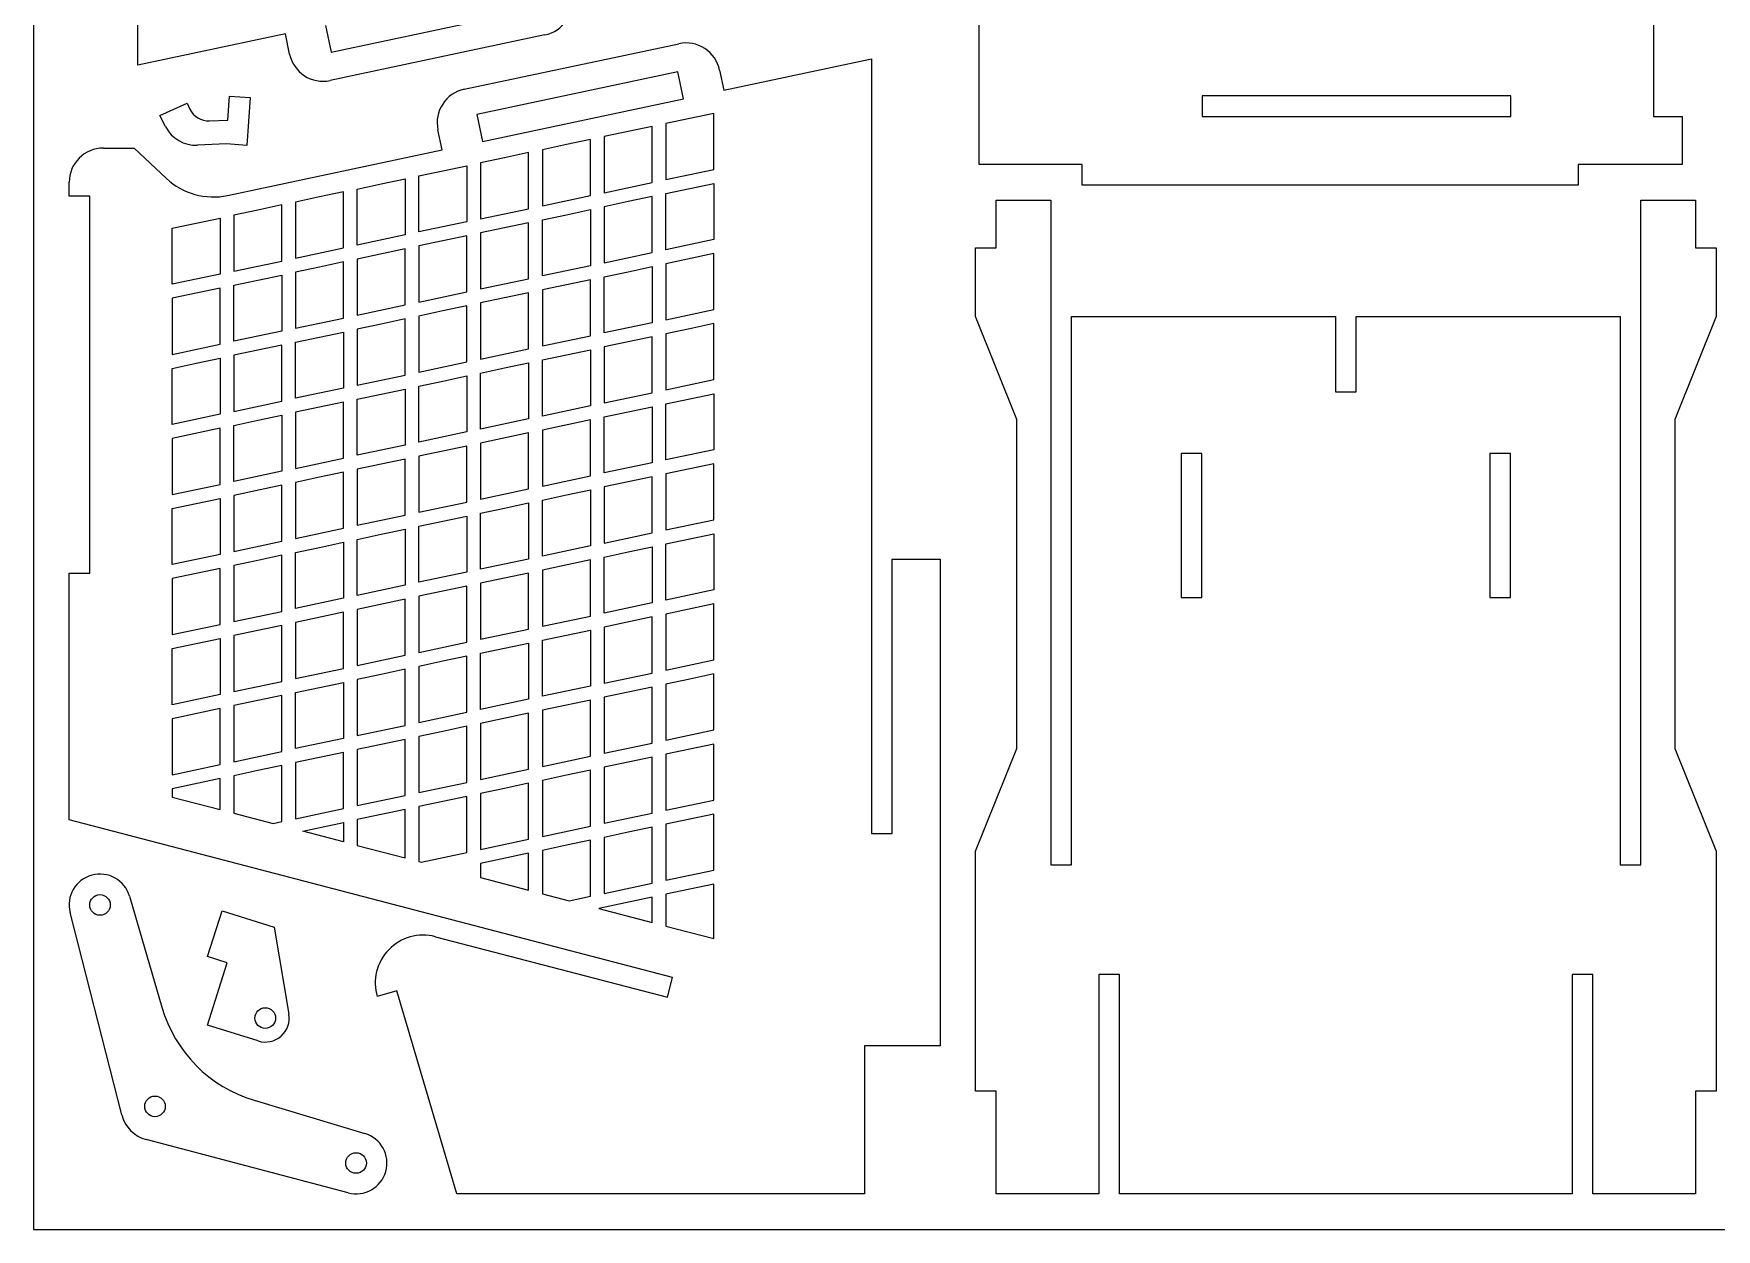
# Model space of a CAD drawing. Extents: x 0 to 500, y 0 to 380.
# Drawn here: x 0 to 245.4, y 0 to 174.4 of the extents above; entities that cross this region are included whole.
import ezdxf

# ---------------------------------------------------------------- set-up
doc = ezdxf.new("R2010")
doc.units = 0
doc.header["$MEASUREMENT"] = 0
doc.layers.add('01', color=5, linetype='Continuous')
doc.layers.add('DEFAULT', color=7, linetype='Continuous')

msp = doc.modelspace()

# ---------------------------------------------------------------- linework, layer by layer
at = {"layer": '01'}
msp.add_lwpolyline([(0, 0), (500, 0), (500, 380), (0, 380)], close=True, dxfattribs=at)
at = {"layer": 'DEFAULT'}
for p, q in [((15.1829, 169.8346), (15.1829, 282.8346)), ((137.8992, 155.3558), (137.8992, 257.3558)), ((236.227, 250.3558), (236.227, 162.3558)), ((43.4034, 171.7318), (72.7505, 177.9569)), ((36.704, 174.3997), (15.1829, 169.8346)), ((37.3265, 171.465), (36.704, 174.3997)), ((42.5734, 175.6447), (43.4034, 171.7318)), ((74.5587, 174.2515), (43.2552, 167.6113)), ((62.807, 166.3419), (94.1105, 172.9821)), ((100.6617, 166.1937), (122.1829, 170.7588)), ((122.1829, 170.7589), (122.1829, 57.7589)), ((93.9623, 168.8616), (64.6153, 162.6366)), ((94.7923, 164.9487), (93.9623, 168.8616)), ((100.0392, 169.1284), (100.6617, 166.1937)), ((28.3418, 161.8426), (28.5818, 165.3343)), ((28.5818, 165.3343), (31.5748, 165.1286)), ((31.5748, 165.1286), (31.0947, 158.1451)), ((65.4453, 158.7236), (94.7923, 164.9487)), ((215.427, 165.3559), (170.427, 165.3559)), ((170.427, 165.3559), (170.427, 162.3559)), ((215.427, 162.3559), (215.427, 165.3559)), ((18.3872, 162.5268), (22.3967, 164.3007)), ((19.2321, 160.8783), (18.3872, 162.5268)), ((22.3967, 164.3007), (22.7905, 163.4541)), ((64.6153, 162.6366), (65.4453, 158.7236)), ((95.6829, 162.0708), (92.1829, 161.3284)), ((99.1829, 162.8133), (95.6829, 162.0708)), ((99.1829, 154.6353), (99.1829, 162.8133)), ((170.427, 162.3559), (215.427, 162.3559)), ((236.227, 162.3558), (240.427, 162.3558)), ((240.427, 162.3558), (240.427, 155.3558)), ((25.6444, 161.7222), (28.3418, 161.8426)), ((59.5759, 157.4785), (58.9534, 160.4132)), ((86.6829, 160.1618), (83.1829, 159.4194)), ((90.1829, 160.9043), (86.6829, 160.1618)), ((90.1829, 152.7263), (90.1829, 160.9043)), ((92.1829, 161.3284), (92.1829, 153.1505)), ((10.1829, 157.7589), (14.6714, 157.7589)), ((14.6714, 157.7589), (19.3734, 153.3394)), ((28.1018, 158.3508), (23.9046, 158.1636)), ((31.0947, 158.1451), (28.1018, 158.3508)), ((28.2881, 150.8418), (59.5759, 157.4785)), ((72.1829, 157.0862), (68.6829, 156.3438)), ((72.1829, 148.9082), (72.1829, 157.0862)), ((77.6829, 158.2528), (74.1829, 157.5103)), ((74.1829, 157.5103), (74.1829, 149.3323)), ((81.1829, 158.9952), (77.6829, 158.2528)), ((81.1829, 150.8172), (81.1829, 158.9952)), ((83.1829, 159.4194), (83.1829, 151.2414)), ((59.6829, 154.4347), (63.1829, 155.1771)), ((63.1829, 155.1771), (63.1829, 146.9991)), ((68.6829, 156.3438), (65.1829, 155.6013)), ((65.1829, 155.6013), (65.1829, 147.4233)), ((92.1829, 153.1505), (99.1829, 154.6353)), ((152.8992, 155.3558), (137.8992, 155.3558)), ((152.8992, 152.3558), (152.8992, 155.3558)), ((240.427, 155.3558), (225.2626, 155.3558)), ((225.2626, 155.3558), (225.2626, 152.3558)), ((5.1829, 150.7589), (5.1829, 152.7589)), ((47.1829, 151.7832), (50.6829, 152.5256)), ((50.6829, 152.5256), (54.1829, 153.268)), ((54.1829, 153.268), (54.1829, 145.09)), ((56.1829, 153.6923), (59.6829, 154.4347)), ((56.1829, 145.5143), (56.1829, 153.6923)), ((83.1829, 151.2414), (90.1829, 152.7263)), ((95.6829, 151.8484), (99.1829, 152.5909)), ((99.1829, 152.5909), (99.1829, 144.4129)), ((225.2626, 152.3558), (152.8992, 152.3558)), ((8.1829, 150.7589), (5.1829, 150.7589)), ((8.1829, 95.7589), (8.1829, 150.7589)), ((41.6829, 150.6165), (38.1829, 149.8741)), ((38.1829, 149.8741), (38.1829, 141.6961)), ((45.1829, 151.3589), (41.6829, 150.6165)), ((45.1829, 143.1809), (45.1829, 151.3589)), ((47.1829, 143.6052), (47.1829, 151.7832)), ((74.1829, 149.3323), (81.1829, 150.8172)), ((86.6829, 149.9393), (83.1829, 149.1969)), ((90.1829, 150.6818), (86.6829, 149.9393)), ((90.1829, 142.5038), (90.1829, 150.6818)), ((92.1829, 151.106), (95.6829, 151.8484)), ((92.1829, 142.928), (92.1829, 151.106)), ((140.3605, 143.178), (140.3605, 150.178)), ((140.3605, 150.178), (148.3605, 150.178)), ((148.3605, 150.178), (148.3605, 53.178)), ((234.3605, 53.178), (234.3605, 150.178)), ((234.3605, 150.178), (242.3605, 150.178)), ((242.3605, 150.178), (242.3605, 143.178)), ((23.6829, 146.7984), (27.1829, 147.5408)), ((27.1829, 147.5408), (27.1829, 139.3627)), ((32.6829, 148.7074), (29.1829, 147.965)), ((29.1829, 147.965), (29.1829, 139.787)), ((36.1829, 149.4498), (32.6829, 148.7074)), ((36.1829, 141.2718), (36.1829, 149.4498)), ((65.1829, 147.4233), (72.1829, 148.9082)), ((74.1829, 147.2878), (77.6829, 148.0303)), ((74.1829, 139.1098), (74.1829, 147.2878)), ((77.6829, 148.0303), (81.1829, 148.7727)), ((81.1829, 148.7727), (81.1829, 140.5947)), ((83.1829, 149.1969), (83.1829, 141.0189)), ((20.1829, 146.0559), (23.6829, 146.7983)), ((20.1829, 137.8779), (20.1829, 146.0559)), ((54.1829, 145.09), (47.1829, 143.6052)), ((63.1829, 146.9991), (56.1829, 145.5143)), ((63.1829, 144.9546), (56.1829, 143.4698)), ((63.1829, 136.7766), (63.1829, 144.9546)), ((68.6829, 146.1213), (65.1829, 145.3788)), ((65.1829, 145.3788), (65.1829, 137.2008)), ((72.1829, 146.8637), (68.6829, 146.1213)), ((72.1829, 138.6857), (72.1829, 146.8637)), ((38.1829, 141.6961), (45.1829, 143.1809)), ((54.1829, 143.0455), (47.1829, 141.5607)), ((54.1829, 134.8675), (54.1829, 143.0455)), ((56.1829, 143.4698), (56.1829, 135.2918)), ((83.1829, 141.0189), (90.1829, 142.5038)), ((99.1829, 144.4129), (92.1829, 142.928)), ((99.1829, 142.3683), (92.1829, 140.8835)), ((99.1829, 134.1904), (99.1829, 142.3683)), ((137.3605, 133.178), (137.3605, 143.178)), ((137.3605, 143.178), (140.3605, 143.178)), ((242.3605, 143.178), (245.3605, 143.178)), ((245.3605, 143.178), (245.3605, 133.178)), ((29.1829, 139.787), (36.1829, 141.2718)), ((41.6829, 140.394), (38.1829, 139.6516)), ((45.1829, 141.1364), (41.6829, 140.394)), ((45.1829, 132.9584), (45.1829, 141.1364)), ((47.1829, 141.5607), (47.1829, 133.3827)), ((81.1829, 140.5947), (74.1829, 139.1098)), ((86.6829, 139.7168), (90.1829, 140.4593)), ((90.1829, 140.4593), (90.1829, 132.2813)), ((92.1829, 140.8835), (92.1829, 132.7055)), ((27.1829, 139.3627), (20.1829, 137.8779)), ((29.1829, 137.7426), (32.6829, 138.485)), ((29.1829, 129.5646), (29.1829, 137.7426)), ((32.6829, 138.485), (36.1829, 139.2274)), ((36.1829, 139.2274), (36.1829, 131.0494)), ((38.1829, 139.6516), (38.1829, 131.4736)), ((65.1829, 137.2008), (72.1829, 138.6857)), ((81.1829, 138.5502), (74.1829, 137.0653)), ((81.1829, 130.3722), (81.1829, 138.5502)), ((83.1829, 138.9744), (86.6829, 139.7168)), ((83.1829, 130.7964), (83.1829, 138.9744)), ((27.1829, 137.3183), (20.1829, 135.8335)), ((20.1829, 135.8335), (20.1829, 127.6554)), ((27.1829, 129.1402), (27.1829, 137.3183)), ((56.1829, 135.2918), (63.1829, 136.7766)), ((68.6829, 135.8987), (65.1829, 135.1563)), ((65.1829, 135.1563), (65.1829, 126.9782)), ((72.1829, 136.6411), (68.6829, 135.8987)), ((72.1829, 128.4632), (72.1829, 136.6411)), ((74.1829, 137.0653), (74.1829, 128.8873)), ((38.1829, 131.4736), (45.1829, 132.9584)), ((47.1829, 133.3827), (54.1829, 134.8675)), ((54.1829, 132.823), (50.6829, 132.0806)), ((54.1829, 124.645), (54.1829, 132.823)), ((59.6829, 133.9897), (56.1829, 133.2473)), ((56.1829, 133.2473), (56.1829, 125.0693)), ((63.1829, 134.7321), (59.6829, 133.9897)), ((63.1829, 126.5541), (63.1829, 134.7321)), ((92.1829, 132.7055), (99.1829, 134.1904)), ((143.3605, 118.178), (137.3605, 133.178)), ((151.3605, 53.178), (151.3605, 133.178)), ((151.3605, 133.178), (189.8605, 133.178)), ((189.8605, 133.178), (189.8605, 122.178)), ((192.8605, 122.178), (192.8605, 133.178)), ((192.8605, 133.178), (231.3605, 133.178)), ((231.3605, 133.178), (231.3605, 53.178)), ((245.3605, 133.178), (239.3605, 118.178)), ((36.1829, 131.0494), (29.1829, 129.5646)), ((38.1829, 129.4292), (41.6829, 130.1716)), ((41.6829, 130.1716), (45.1829, 130.914)), ((45.1829, 130.914), (45.1829, 122.736)), ((50.6829, 132.0806), (47.1829, 131.3382)), ((47.1829, 131.3382), (47.1829, 123.1602)), ((74.1829, 128.8873), (81.1829, 130.3722)), ((90.1829, 132.2813), (83.1829, 130.7964)), ((90.1829, 130.2368), (83.1829, 128.7519)), ((90.1829, 122.0588), (90.1829, 130.2368)), ((95.6829, 131.4034), (92.1829, 130.661)), ((92.1829, 130.661), (92.1829, 122.483)), ((99.1829, 132.1459), (95.6829, 131.4034)), ((99.1829, 123.9679), (99.1829, 132.1459)), ((20.1829, 127.6554), (27.1829, 129.1402)), ((36.1829, 129.0049), (29.1829, 127.5201)), ((36.1829, 120.8269), (36.1829, 129.0049)), ((38.1829, 121.2512), (38.1829, 129.4292)), ((65.1829, 126.9782), (72.1829, 128.4632)), ((77.6829, 127.5853), (81.1829, 128.3277)), ((81.1829, 128.3277), (81.1829, 120.1497)), ((83.1829, 128.7519), (83.1829, 120.5739)), ((20.1829, 125.611), (23.6829, 126.3534)), ((20.1829, 117.433), (20.1829, 125.611)), ((23.6829, 126.3534), (27.1829, 127.0958)), ((27.1829, 127.0958), (27.1829, 118.9178)), ((29.1829, 127.5201), (29.1829, 119.3421)), ((56.1829, 125.0693), (63.1829, 126.5541)), ((65.1829, 124.9337), (68.6829, 125.6762)), ((68.6829, 125.6762), (72.1829, 126.4186)), ((72.1829, 126.4186), (72.1829, 118.2406)), ((74.1829, 126.8428), (77.6829, 127.5853)), ((74.1829, 118.6648), (74.1829, 126.8428)), ((45.1829, 122.736), (38.1829, 121.2512)), ((47.1829, 123.1602), (54.1829, 124.645)), ((56.1829, 123.0248), (59.6829, 123.7672)), ((56.1829, 114.8467), (56.1829, 123.0248)), ((59.6829, 123.7672), (63.1829, 124.5096)), ((63.1829, 124.5096), (63.1829, 116.3316)), ((65.1829, 116.7557), (65.1829, 124.9337)), ((92.1829, 122.483), (99.1829, 123.9679)), ((29.1829, 119.3421), (36.1829, 120.8269)), ((45.1829, 120.6915), (38.1829, 119.2067)), ((45.1829, 112.5135), (45.1829, 120.6915)), ((47.1829, 121.1157), (50.6829, 121.8581)), ((47.1829, 112.9377), (47.1829, 121.1157)), ((50.6829, 121.8581), (54.1829, 122.6005)), ((54.1829, 122.6005), (54.1829, 114.4225)), ((83.1829, 120.5739), (90.1829, 122.0588)), ((92.1829, 120.4385), (95.6829, 121.1809)), ((92.1829, 112.2605), (92.1829, 120.4385)), ((95.6829, 121.1809), (99.1829, 121.9234)), ((99.1829, 121.9234), (99.1829, 113.7454)), ((189.8605, 122.178), (192.8605, 122.178)), ((27.1829, 118.9178), (20.1829, 117.433)), ((29.1829, 117.2976), (32.6829, 118.04)), ((32.6829, 118.04), (36.1829, 118.7824)), ((36.1829, 118.7824), (36.1829, 110.6044)), ((38.1829, 119.2067), (38.1829, 111.0287)), ((72.1829, 118.2406), (65.1829, 116.7557)), ((81.1829, 120.1497), (74.1829, 118.6648)), ((81.1829, 118.1052), (74.1829, 116.6203)), ((81.1829, 109.9272), (81.1829, 118.1052)), ((83.1829, 118.5294), (86.6829, 119.2718)), ((83.1829, 110.3514), (83.1829, 118.5294)), ((86.6829, 119.2718), (90.1829, 120.0143)), ((90.1829, 120.0143), (90.1829, 111.8363)), ((143.3605, 70.178), (143.3605, 118.178)), ((239.3605, 118.178), (239.3605, 70.178)), ((27.1829, 116.8733), (20.1829, 115.3885)), ((20.1829, 115.3885), (20.1829, 107.2105)), ((27.1829, 108.6953), (27.1829, 116.8733)), ((29.1829, 109.1196), (29.1829, 117.2976)), ((63.1829, 116.3316), (56.1829, 114.8467)), ((72.1829, 116.1961), (65.1829, 114.7112)), ((72.1829, 108.0181), (72.1829, 116.1961)), ((74.1829, 116.6203), (74.1829, 108.4423)), ((54.1829, 114.4225), (47.1829, 112.9377)), ((63.1829, 114.2871), (56.1829, 112.8022)), ((63.1829, 106.1091), (63.1829, 114.2871)), ((65.1829, 114.7112), (65.1829, 106.5332)), ((99.1829, 113.7454), (92.1829, 112.2605)), ((170.3605, 113.178), (167.3605, 113.178)), ((167.3605, 113.178), (167.3605, 92.178)), ((170.3605, 92.178), (170.3605, 113.178)), ((215.3605, 113.178), (212.3605, 113.178)), ((212.3605, 113.178), (212.3605, 92.178)), ((215.3605, 92.178), (215.3605, 113.178)), ((36.1829, 110.6044), (29.1829, 109.1196)), ((38.1829, 111.0287), (45.1829, 112.5135)), ((45.1829, 110.469), (41.6829, 109.7266)), ((45.1829, 102.291), (45.1829, 110.469)), ((54.1829, 112.378), (47.1829, 110.8932)), ((47.1829, 110.8932), (47.1829, 102.7152)), ((54.1829, 104.2), (54.1829, 112.378)), ((56.1829, 112.8022), (56.1829, 104.6242)), ((90.1829, 111.8363), (83.1829, 110.3514)), ((99.1829, 111.7009), (92.1829, 110.216)), ((99.1829, 103.5229), (99.1829, 111.7009)), ((20.1829, 107.2105), (27.1829, 108.6953)), ((36.1829, 108.5599), (29.1829, 107.0751)), ((36.1829, 100.3819), (36.1829, 108.5599)), ((41.6829, 109.7266), (38.1829, 108.9842)), ((38.1829, 108.9842), (38.1829, 100.8062)), ((65.1829, 106.5332), (72.1829, 108.0181)), ((74.1829, 108.4423), (81.1829, 109.9272)), ((90.1829, 109.7918), (83.1829, 108.3069)), ((83.1829, 108.3069), (83.1829, 100.1289)), ((90.1829, 101.6138), (90.1829, 109.7918)), ((92.1829, 110.216), (92.1829, 102.038)), ((20.1829, 105.166), (23.6829, 105.9084)), ((23.6829, 105.9084), (27.1829, 106.6508)), ((27.1829, 106.6508), (27.1829, 98.4728)), ((29.1829, 107.0751), (29.1829, 98.8971)), ((56.1829, 104.6242), (63.1829, 106.1091)), ((68.6829, 105.2312), (72.1829, 105.9736)), ((72.1829, 105.9736), (72.1829, 97.7956)), ((74.1829, 106.3978), (77.6829, 107.1402)), ((74.1829, 98.2198), (74.1829, 106.3978)), ((77.6829, 107.1402), (81.1829, 107.8827)), ((81.1829, 107.8827), (81.1829, 99.7047)), ((20.1829, 96.988), (20.1829, 105.166)), ((47.1829, 102.7152), (54.1829, 104.2)), ((56.1829, 102.5796), (59.6829, 103.3221)), ((59.6829, 103.3221), (63.1829, 104.0645)), ((63.1829, 104.0645), (63.1829, 95.8865)), ((65.1829, 104.4887), (68.6829, 105.2312)), ((65.1829, 96.3107), (65.1829, 104.4887)), ((92.1829, 102.038), (99.1829, 103.5229)), ((38.1829, 100.8062), (45.1829, 102.291)), ((47.1829, 100.6706), (50.6829, 101.413)), ((47.1829, 92.4926), (47.1829, 100.6706)), ((50.6829, 101.413), (54.1829, 102.1554)), ((54.1829, 102.1554), (54.1829, 93.9774)), ((56.1829, 94.4016), (56.1829, 102.5796)), ((83.1829, 100.1289), (90.1829, 101.6138)), ((92.1829, 99.9935), (95.6829, 100.7359)), ((95.6829, 100.7359), (99.1829, 101.4784)), ((99.1829, 101.4784), (99.1829, 93.3004)), ((27.1829, 98.4728), (20.1829, 96.988)), ((29.1829, 98.8971), (36.1829, 100.3819)), ((36.1829, 98.3374), (32.6829, 97.595)), ((36.1829, 90.1594), (36.1829, 98.3374)), ((38.1829, 98.7617), (41.6829, 99.5041)), ((38.1829, 90.5837), (38.1829, 98.7617)), ((41.6829, 99.5041), (45.1829, 100.2465)), ((45.1829, 100.2465), (45.1829, 92.0685)), ((81.1829, 99.7047), (74.1829, 98.2198)), ((83.1829, 98.0844), (86.6829, 98.8268)), ((86.6829, 98.8268), (90.1829, 99.5693)), ((90.1829, 99.5693), (90.1829, 91.3913)), ((92.1829, 91.8155), (92.1829, 99.9935)), ((5.1829, 59.7589), (5.1829, 95.7589)), ((5.1829, 95.7589), (8.1829, 95.7589)), ((27.1829, 96.4283), (20.1829, 94.9435)), ((27.1829, 88.2503), (27.1829, 96.4283)), ((32.6829, 97.595), (29.1829, 96.8526)), ((29.1829, 96.8526), (29.1829, 88.6746)), ((63.1829, 95.8865), (56.1829, 94.4016)), ((72.1829, 97.7956), (65.1829, 96.3107)), ((72.1829, 95.7511), (65.1829, 94.2662)), ((72.1829, 87.5731), (72.1829, 95.7511)), ((81.1829, 97.6602), (74.1829, 96.1753)), ((74.1829, 96.1753), (74.1829, 87.9973)), ((81.1829, 89.4822), (81.1829, 97.6602)), ((83.1829, 89.9064), (83.1829, 98.0844)), ((125.1829, 57.7589), (125.1829, 97.7589)), ((125.1829, 97.7589), (132.1829, 97.7589)), ((132.1829, 97.7589), (132.1829, 26.7589)), ((20.1829, 94.9435), (20.1829, 86.7655)), ((54.1829, 93.9774), (47.1829, 92.4926)), ((63.1829, 93.842), (56.1829, 92.3571)), ((63.1829, 85.664), (63.1829, 93.842)), ((65.1829, 94.2662), (65.1829, 86.0882)), ((99.1829, 93.3004), (92.1829, 91.8155)), ((45.1829, 92.0685), (38.1829, 90.5837)), ((54.1829, 91.9329), (47.1829, 90.4481)), ((54.1829, 83.7549), (54.1829, 91.9329)), ((56.1829, 92.3571), (56.1829, 84.1791)), ((90.1829, 91.3913), (83.1829, 89.9064)), ((99.1829, 91.2559), (92.1829, 89.771)), ((99.1829, 83.0779), (99.1829, 91.2559)), ((167.3605, 92.178), (170.3605, 92.178)), ((212.3605, 92.178), (215.3605, 92.178)), ((29.1829, 88.6746), (36.1829, 90.1594)), ((45.1829, 90.024), (38.1829, 88.5392)), ((38.1829, 88.5392), (38.1829, 80.3612)), ((45.1829, 81.846), (45.1829, 90.024)), ((47.1829, 90.4481), (47.1829, 82.2701)), ((74.1829, 87.9973), (81.1829, 89.4822)), ((90.1829, 89.3468), (83.1829, 87.8619)), ((90.1829, 81.1688), (90.1829, 89.3468)), ((92.1829, 89.771), (92.1829, 81.593)), ((20.1829, 86.7655), (27.1829, 88.2503)), ((23.6829, 85.4634), (27.1829, 86.2058)), ((27.1829, 86.2058), (27.1829, 78.0278)), ((32.6829, 87.3725), (29.1829, 86.6301)), ((29.1829, 86.6301), (29.1829, 78.4521)), ((36.1829, 88.1149), (32.6829, 87.3725)), ((36.1829, 79.9369), (36.1829, 88.1149)), ((65.1829, 86.0882), (72.1829, 87.5731)), ((74.1829, 85.9528), (77.6829, 86.6952)), ((74.1829, 77.7748), (74.1829, 85.9528)), ((77.6829, 86.6952), (81.1829, 87.4377)), ((81.1829, 87.4377), (81.1829, 79.2597)), ((83.1829, 87.8619), (83.1829, 79.6839)), ((20.1829, 84.721), (23.6829, 85.4634)), ((20.1829, 76.543), (20.1829, 84.721)), ((47.1829, 82.2701), (54.1829, 83.7549)), ((56.1829, 84.1791), (63.1829, 85.664)), ((63.1829, 83.6195), (59.6829, 82.8771)), ((63.1829, 75.4415), (63.1829, 83.6195)), ((65.1829, 84.0437), (68.6829, 84.7862)), ((65.1829, 75.8657), (65.1829, 84.0437)), ((68.6829, 84.7862), (72.1829, 85.5286)), ((72.1829, 85.5286), (72.1829, 77.3506)), ((38.1829, 80.3612), (45.1829, 81.846)), ((54.1829, 81.7104), (50.6829, 80.968)), ((54.1829, 73.5324), (54.1829, 81.7104)), ((59.6829, 82.8771), (56.1829, 82.1346)), ((56.1829, 82.1346), (56.1829, 73.9566)), ((83.1829, 79.6839), (90.1829, 81.1688)), ((92.1829, 81.593), (99.1829, 83.0779)), ((99.1829, 81.0334), (95.6829, 80.2909)), ((99.1829, 72.8554), (99.1829, 81.0334)), ((29.1829, 78.4521), (36.1829, 79.9369)), ((38.1829, 78.3165), (41.6829, 79.0589)), ((41.6829, 79.0589), (45.1829, 79.8013)), ((45.1829, 79.8013), (45.1829, 71.6233)), ((50.6829, 80.968), (47.1829, 80.2256)), ((47.1829, 80.2256), (47.1829, 72.0476)), ((81.1829, 79.2597), (74.1829, 77.7748)), ((90.1829, 79.1243), (86.6829, 78.3818)), ((90.1829, 70.9463), (90.1829, 79.1243)), ((95.6829, 80.2909), (92.1829, 79.5485)), ((92.1829, 79.5485), (92.1829, 71.3705)), ((27.1829, 78.0278), (20.1829, 76.543)), ((32.6829, 77.15), (29.1829, 76.4076)), ((29.1829, 76.4076), (29.1829, 68.2296)), ((36.1829, 77.8924), (32.6829, 77.15)), ((36.1829, 69.7144), (36.1829, 77.8924)), ((38.1829, 70.1385), (38.1829, 78.3165)), ((72.1829, 77.3506), (65.1829, 75.8657)), ((81.1829, 77.2152), (74.1829, 75.7303)), ((81.1829, 69.0372), (81.1829, 77.2152)), ((86.6829, 78.3818), (83.1829, 77.6394)), ((83.1829, 77.6394), (83.1829, 69.4614)), ((27.1829, 75.9833), (20.1829, 74.4985)), ((20.1829, 74.4985), (20.1829, 66.3205)), ((27.1829, 67.8053), (27.1829, 75.9833)), ((56.1829, 73.9566), (63.1829, 75.4415)), ((72.1829, 75.3061), (65.1829, 73.8212)), ((65.1829, 73.8212), (65.1829, 65.6432)), ((72.1829, 67.1281), (72.1829, 75.3061)), ((74.1829, 75.7303), (74.1829, 67.5523)), ((45.1829, 71.6233), (38.1829, 70.1385)), ((47.1829, 72.0476), (54.1829, 73.5324)), ((54.1829, 71.4879), (50.6829, 70.7455)), ((54.1829, 63.3099), (54.1829, 71.4879)), ((59.6829, 72.6546), (56.1829, 71.9121)), ((56.1829, 71.9121), (56.1829, 63.7341)), ((63.1829, 73.397), (59.6829, 72.6546)), ((63.1829, 65.219), (63.1829, 73.397)), ((92.1829, 71.3705), (99.1829, 72.8554)), ((29.1829, 68.2296), (36.1829, 69.7144)), ((45.1829, 69.5788), (38.1829, 68.094)), ((45.1829, 61.4008), (45.1829, 69.5788)), ((50.6829, 70.7455), (47.1829, 70.0031)), ((47.1829, 70.0031), (47.1829, 61.8251)), ((74.1829, 67.5523), (81.1829, 69.0372)), ((83.1829, 69.4614), (90.1829, 70.9463)), ((90.1829, 68.9018), (86.6829, 68.1593)), ((90.1829, 60.7238), (90.1829, 68.9018)), ((95.6829, 70.0684), (92.1829, 69.326)), ((92.1829, 69.326), (92.1829, 61.148)), ((99.1829, 70.8109), (95.6829, 70.0684)), ((99.1829, 62.6329), (99.1829, 70.8109)), ((137.3605, 55.178), (143.3605, 70.178)), ((239.3605, 70.178), (245.3605, 55.1781)), ((20.1829, 66.3205), (27.1829, 67.8053)), ((32.6829, 66.9275), (29.1829, 66.1851)), ((36.1829, 67.6699), (32.6829, 66.9275)), ((36.1829, 59.4919), (36.1829, 67.6699)), ((38.1829, 68.094), (38.1829, 59.916)), ((65.1829, 65.6432), (72.1829, 67.1281)), ((81.1829, 66.9927), (77.6829, 66.2502)), ((81.1829, 58.8147), (81.1829, 66.9927)), ((86.6829, 68.1593), (83.1829, 67.4169)), ((83.1829, 67.4169), (83.1829, 59.2389)), ((27.1829, 65.7608), (20.1829, 64.276)), ((20.1829, 64.276), (20.1829, 63.0738)), ((27.1829, 63.5025), (27.1829, 65.7608)), ((29.1829, 66.1851), (29.1829, 60.7215)), ((56.1829, 63.7341), (63.1829, 65.219)), ((68.6829, 64.3412), (65.1829, 63.5987)), ((72.1829, 65.0836), (68.6829, 64.3412)), ((72.1829, 56.9056), (72.1829, 65.0836)), ((77.6829, 66.2502), (74.1829, 65.5078)), ((74.1829, 65.5078), (74.1829, 57.3298)), ((20.1829, 63.0738), (27.1829, 61.2442)), ((27.1829, 61.2442), (27.1829, 63.5025)), ((38.1829, 59.916), (45.1829, 61.4008)), ((47.1829, 61.8251), (54.1829, 63.3099)), ((59.6829, 62.4321), (56.1829, 61.6896)), ((56.1829, 61.6896), (56.1829, 53.6645)), ((63.1829, 63.1745), (59.6829, 62.4321)), ((63.1829, 54.9965), (63.1829, 63.1745)), ((65.1829, 63.5987), (65.1829, 55.4207)), ((92.1829, 61.148), (99.1829, 62.6329)), ((93.1829, 36.7589), (5.1829, 59.7589)), ((29.1829, 60.7215), (34.9158, 59.2231)), ((34.9158, 59.2231), (36.1829, 59.4919)), ((39.2338, 58.0944), (45.1829, 59.3563)), ((45.1829, 59.3563), (45.1829, 56.5395)), ((54.1829, 61.2654), (47.1829, 59.7805)), ((47.1829, 59.7805), (47.1829, 56.0168)), ((54.1829, 57.7263), (54.1829, 61.2654)), ((83.1829, 59.2389), (90.1829, 60.7238)), ((95.6829, 59.8459), (92.1829, 59.1035)), ((92.1829, 59.1035), (92.1829, 50.9255)), ((99.1829, 60.5884), (95.6829, 59.8459)), ((99.1829, 52.4103), (99.1829, 60.5884)), ((45.1829, 56.5395), (39.2338, 58.0944)), ((54.1829, 54.1872), (54.1829, 57.7263)), ((65.1829, 55.4207), (72.1829, 56.9056)), ((74.1829, 57.3298), (81.1829, 58.8147)), ((81.1829, 56.7702), (77.6829, 56.0277)), ((81.1829, 48.5922), (81.1829, 56.7702)), ((86.6829, 57.9368), (83.1829, 57.1944)), ((83.1829, 57.1944), (83.1829, 49.0164)), ((90.1829, 58.6793), (86.6829, 57.9368)), ((90.1829, 50.5013), (90.1829, 58.6793)), ((122.1829, 57.7589), (125.1829, 57.7589)), ((47.1829, 56.0168), (54.1829, 54.1872)), ((56.5057, 53.5801), (63.1829, 54.9965)), ((72.1829, 54.8611), (65.1829, 53.3762)), ((72.1829, 52.1719), (72.1829, 54.8611)), ((77.6829, 56.0277), (74.1829, 55.2853)), ((74.1829, 55.2853), (74.1829, 48.96)), ((137.3605, 20.178), (137.3605, 55.178)), ((245.3605, 55.1781), (245.3607, 20.178)), ((56.1829, 53.6645), (56.5057, 53.5801)), ((65.1829, 53.3762), (65.1829, 51.3122)), ((72.1829, 49.4827), (72.1829, 52.1719)), ((92.1829, 50.9255), (99.1829, 52.4103)), ((148.3605, 53.178), (151.3605, 53.178)), ((231.3605, 53.178), (234.3605, 53.178)), ((65.1829, 51.3122), (72.1829, 49.4827)), ((83.1829, 49.0164), (90.1829, 50.5013)), ((95.6829, 49.6234), (92.1829, 48.881)), ((99.1829, 50.3658), (95.6829, 49.6234)), ((99.1829, 42.4259), (99.1829, 50.3658)), ((13.9902, 48.5881), (18.6944, 32.4108)), ((74.1829, 48.96), (78.0956, 47.9373)), ((78.0956, 47.9373), (81.1829, 48.5922)), ((90.1829, 48.4568), (82.4136, 46.8087)), ((82.4136, 46.8087), (90.1829, 44.7781)), ((90.1829, 46.6174), (90.1829, 48.4568)), ((92.1829, 48.881), (92.1829, 44.2554)), ((12.8505, 16.7033), (5.3093, 46.2176)), ((25.3645, 39.7983), (27.4694, 46.4743)), ((27.4694, 46.4743), (35.0628, 44.0801)), ((90.1829, 44.7781), (90.1829, 46.6174)), ((92.1829, 44.2554), (99.1829, 42.4259)), ((35.0628, 44.0801), (37.2259, 31.416)), ((58.5794, 42.7022), (92.4243, 33.8564)), ((28.2256, 38.8962), (25.3645, 39.7983)), ((25.3608, 29.8102), (28.2256, 38.8962)), ((158.3605, 37.178), (155.3605, 37.178)), ((155.3605, 37.178), (155.3605, 5.178)), ((158.3605, 5.178), (158.3605, 37.178)), ((227.3605, 37.178), (224.3605, 37.178)), ((224.3605, 37.178), (224.3605, 5.178)), ((227.3605, 5.178), (227.3605, 37.178)), ((52.9727, 34.7982), (50.0952, 33.9495)), ((61.7072, 5.1827), (52.9727, 34.7982)), ((92.4243, 33.8564), (93.1829, 36.7589)), ((32.7234, 27.4887), (25.3608, 29.8102)), ((132.1829, 26.7589), (121.1829, 26.7589)), ((121.1829, 26.7589), (121.1829, 5.1827)), ((140.3605, 20.178), (137.3605, 20.178)), ((140.3605, 5.178), (140.3605, 20.178)), ((245.3607, 20.178), (242.3605, 20.178)), ((242.3605, 20.178), (242.3605, 5.178)), ((32.1621, 18.8265), (40.2365, 16.4075)), ((40.2365, 16.4075), (48.3109, 13.9884)), ((45.8702, 5.327), (16.4179, 13.1069)), ((121.1829, 5.1827), (61.7072, 5.1827)), ((155.3605, 5.178), (140.3605, 5.178)), ((224.3605, 5.178), (158.3605, 5.178)), ((242.3605, 5.178), (227.3605, 5.178))]:
    msp.add_line(p, q, dxfattribs=at)
for centre in [(9.6692, 47.3316), (33.7759, 30.8267), (17.6949, 17.9411), (47.0194, 9.6777)]:
    msp.add_circle(centre, 1.5, dxfattribs=at)
for centre, radius, start, end in [((73.5212, 179.1426), 5, 281.976052, 11.976928), ((95.1481, 168.0909), 5, 11.976119, 101.97691), ((42.2177, 172.5025), 5, 191.975893, 281.975798), ((63.8446, 161.4508), 5, 101.977207, 191.976919), ((25.5107, 164.7192), 3, 204.942123, 272.554362), ((23.6818, 163.1586), 5, 207.133271, 272.553957), ((10.1829, 152.7589), 5, 90, 180), ((26.2221, 160.6261), 10, 226.774433, 281.923122), ((9.6692, 47.3316), 4.5, 16.213861, 194.33299), ((56.8093, 35.9297), 7, 75.352509, 196.432466), ((37.9018, 37.9851), 19.9999, 196.183586, 253.322376), ((33.7759, 30.8267), 3.5, 252.49952, 9.693234), ((17.6949, 17.9411), 5, 194.333072, 255.202773), ((47.0194, 9.6777), 4.5, 255.203741, 73.32161)]:
    msp.add_arc(centre, radius, start, end, dxfattribs=at)

doc.saveas('drawing.dxf')
